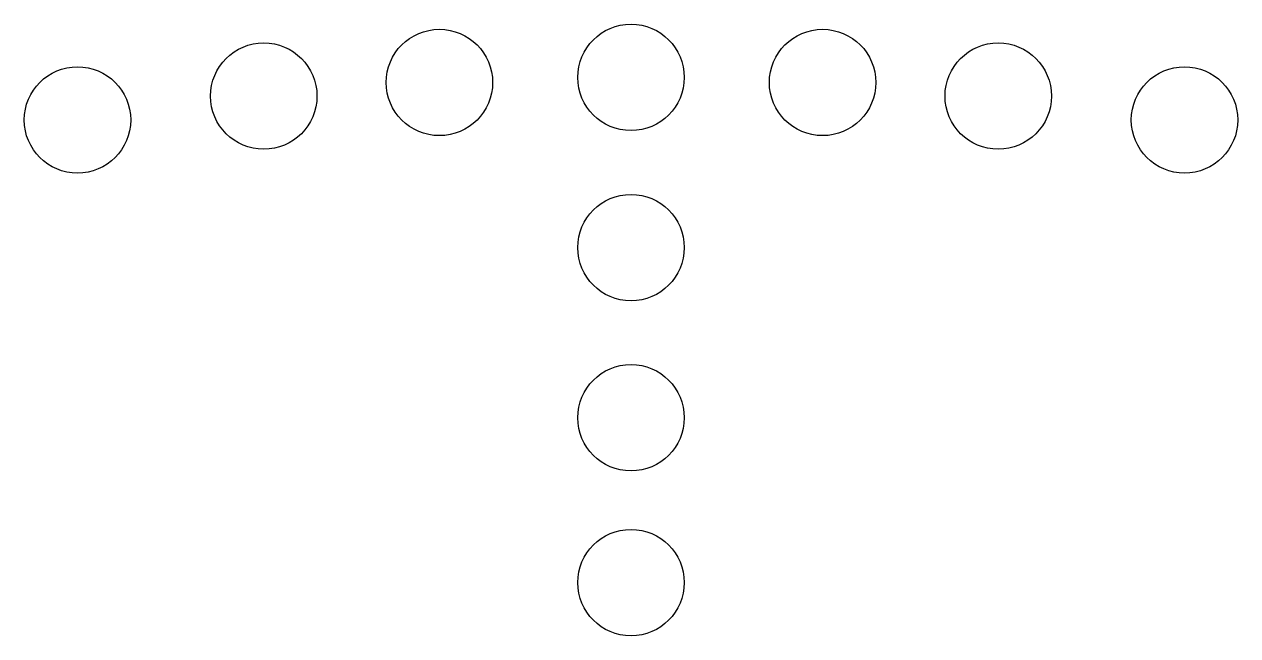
# Model space of a CAD drawing. Header units: millimetres. Extents: x -28.5 to 28.5, y -22.9 to 5.9.
import ezdxf

# ---------------------------------------------------------------- set-up
doc = ezdxf.new("R2010")
doc.units = ezdxf.units.MM
doc.layers.add('Sketch002', color=7, linetype='CONTINUOUS')

msp = doc.modelspace()

# ---------------------------------------------------------------- linework, layer by layer
at = {"layer": 'Sketch002'}
for centre in [(0, 3.375), (-9, 3.137), (9, 3.137), (-17.25, 2.498), (17.25, 2.498), (-26, 1.375), (26, 1.375), (0, -4.625), (0, -12.625), (0, -20.375)]:
    msp.add_circle(centre, 2.5, dxfattribs=at)

doc.saveas('drawing.dxf')
